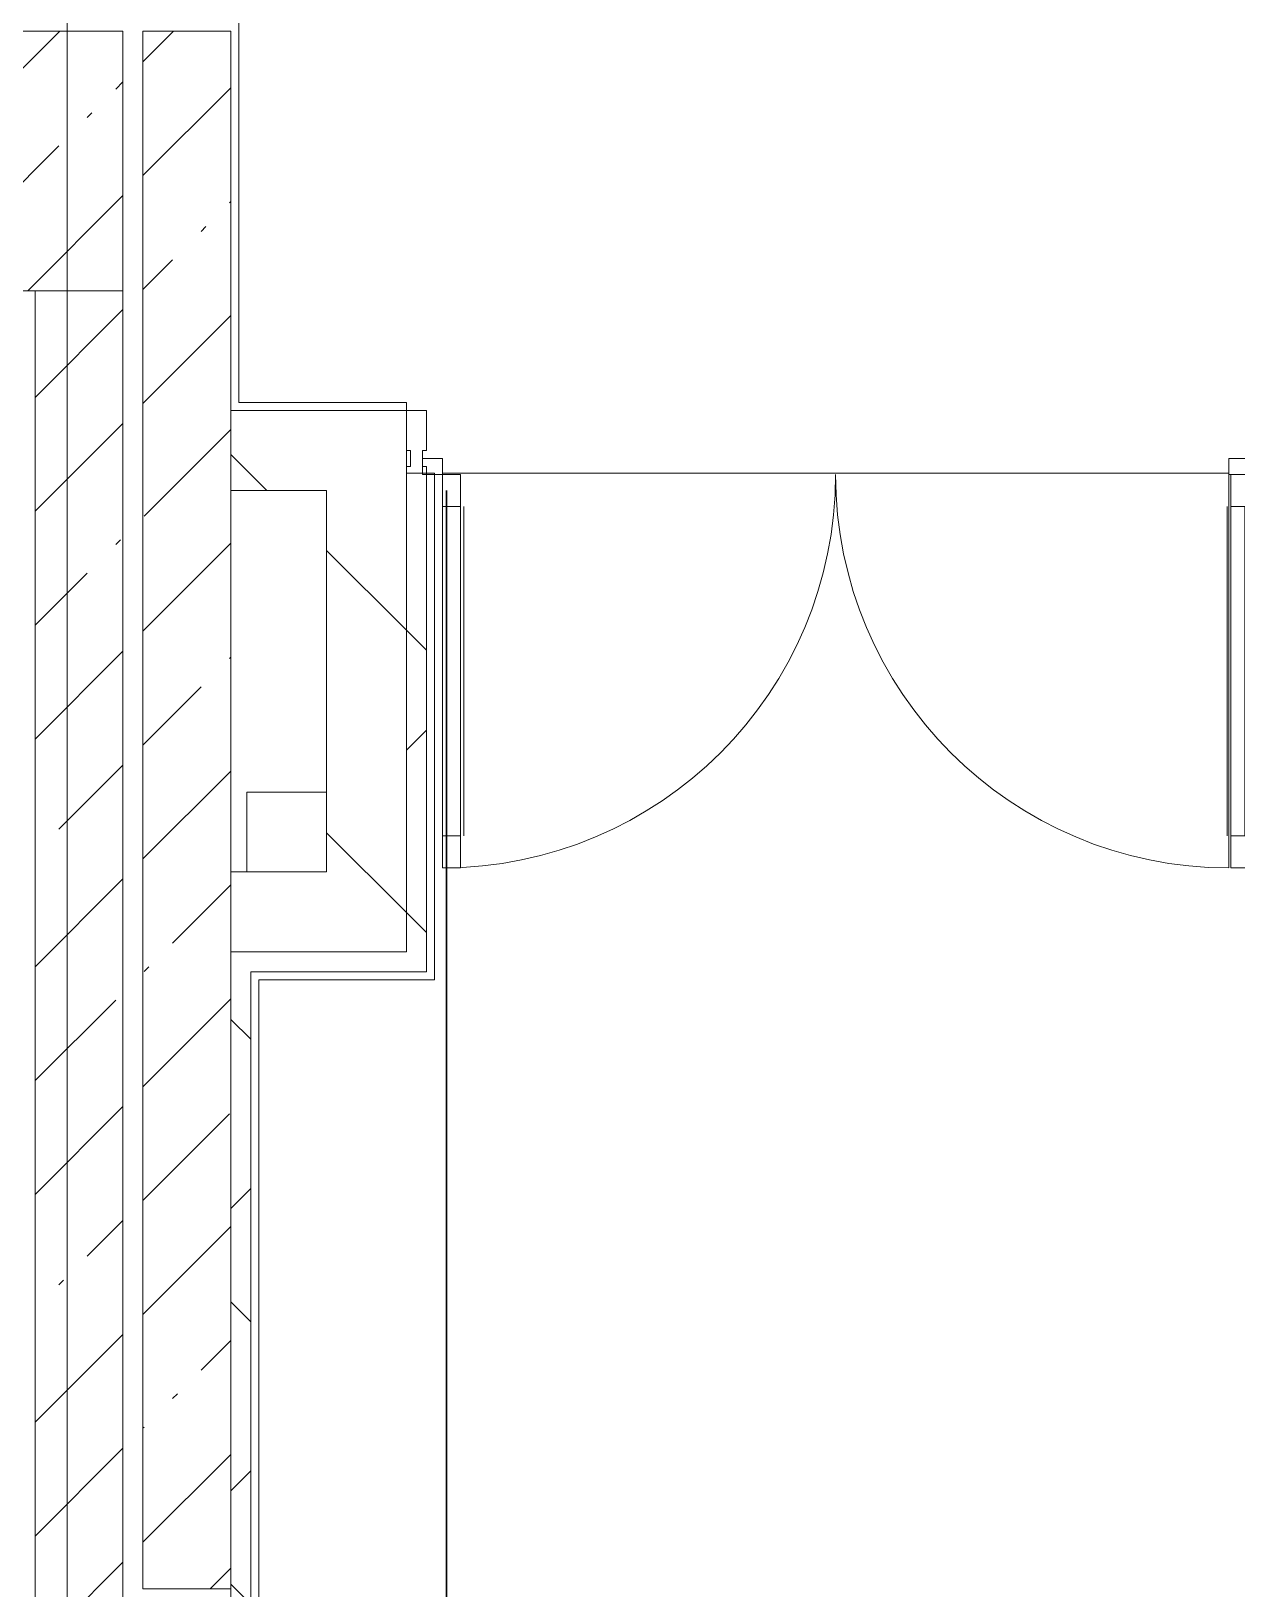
# Model space of a CAD drawing. Header units: millimetres. Extents: x 3991 to 282775, y -8553 to 29560.
# Drawn here: x 233285 to 236305, y 7650 to 11550 of the extents above; entities that cross this region are included whole.
import ezdxf

# ---------------------------------------------------------------- set-up
doc = ezdxf.new("R2010")
doc.units = ezdxf.units.MM
doc.linetypes.add('Осевая', pattern=[1587.5, 317.5, -238.125, 793.75, -238.125])
for name, color, linetype, lineweight in [('A-DETL-4', 7, 'Continuous', 30), ('A-GLAZ-CWMG-2', 7, 'Continuous', 5), ('A-WALL', 7, 'Continuous', 9), ('I-WALL-3', 7, 'Continuous', 5), ('S-COLS', 7, 'Continuous', 5), ('Оси', 7, 'Continuous', 9), ('Оси-2', 7, 'Осевая', 9)]:
    doc.layers.add(name, color=color, linetype=linetype, lineweight=lineweight)
for name, color, linetype, lineweight, true_color in [('A-DETL-GENF-4', 7, 'Continuous', 5, 0xaaaaaa), ('A-DOOR-3', 7, 'Continuous', 5, 0xaaaaaa), ('A-FLOR-1', 7, 'Continuous', 5, 0xaaaaaa)]:
    doc.layers.add(name, color=color, linetype=linetype, lineweight=lineweight, true_color=true_color)
pattern_1 = [(45, (148815.1, 0), (-285.1231, 285.1231), []), (45, (149100.2, 0), (-285.1231, 285.1231), [504.031, -100.806, 16.764, -84.042])]
pattern_2 = [(135, (148815.1, 0), (-353.5534, -353.5534), [])]
pattern_3 = [(45, (148815.1, 0), (-353.5534, 353.5534), []), (135, (148815.1, 0), (-353.5534, -353.5534), [])]

# ---------------------------------------------------------------- blocks, each defined once
blk = doc.blocks.new('Дверь_Витражная_остекление_ - ВВ-17 остекление-32475309-Общий план 1 этажа с размещением фрагментов 1_1-1_9')
at = {"layer": 'A-DETL-GENF-4'}
for p, q in [((-940, -20), (-985, -20)), ((-985, -1005), (-985, -20)), ((-940, -20), (-985, -20)), ((-985, -20), (-985, -1005)), ((-940, -1005), (-940, -20)), ((-940, -1005), (-940, -20)), ((990, -1005), (990, -20)), ((990, -20), (990, -1005)), ((1035, -1005), (1035, -20)), ((1035, -1005), (1035, -20)), ((-985, -100), (-940, -100)), ((-975, -925), (-975, -100)), ((-931, -925), (-931, -100)), ((981, -925), (981, -100)), ((1035, -100), (990, -100)), ((1025, -925), (1025, -100)), ((-985, -925), (-940, -925)), ((1035, -925), (990, -925)), ((-985, -1005), (-940, -1005)), ((-985, -1005), (-940, -1005)), ((1035, -1005), (990, -1005)), ((990, -1005), (1035, -1005))]:
    blk.add_line(p, q, dxfattribs=at)
at = {"layer": 'A-DOOR-3'}
for p, q in [((-1035, 20), (-985, 20)), ((-1035, -20), (-1035, 20)), ((-985, 20), (-985, -20)), ((985, 20), (1035, 20)), ((985, -20), (985, 20)), ((1035, 20), (1035, -20)), ((-985, -20), (-1035, -20)), ((-985, -1005), (-985, -20)), ((985, -1005), (985, -20)), ((1035, -20), (985, -20))]:
    blk.add_line(p, q, dxfattribs=at)
for centre, start, end in [((-985, -20), 270, 0), ((985, -20), 180, 270)]:
    blk.add_arc(centre, 985, start, end, dxfattribs=at)
blk = doc.blocks.new('Прямоугольный импост - Импост структурный с накладкой - 160мм Темный-32348142-Общий план 1 этажа с размещением фрагментов 1_1-1_9')
at = {"layer": 'A-GLAZ-CWMG-2'}
for p, q in [((0, 17), (-50, 17)), ((-50, 17), (-50, 0)), ((-50, 0), (-40, 0)), ((-40, 0), (-40, -40)), ((-10, -40), (-10, 0)), ((-10, 0), (0, 0)), ((0, 0), (0, 17)), ((-40, -40), (-50, -40)), ((-50, -40), (-50, -140)), ((0, -40), (-10, -40)), ((0, -140), (0, -40)), ((-50, -140), (0, -140))]:
    blk.add_line(p, q, dxfattribs=at)

msp = doc.modelspace()

# ---------------------------------------------------------------- hatches: boundary and pattern name
at = {"layer": 'I-WALL-3'}
h = msp.add_hatch(dxfattribs=at)
h.set_pattern_fill('FP_57', color=256, style=0, pattern_type=2)
h.set_pattern_definition(pattern_1)
h.paths.add_polyline_path([(233763.3, 7650), (233785.1, 7650), (233785.1, 11550), (233565.1, 11550), (233565.1, 7650)])
h = msp.add_hatch(dxfattribs=at)
h.set_pattern_fill('FP_57', color=256, style=0, pattern_type=2)
h.set_pattern_definition(pattern_1)
h.paths.add_polyline_path([(233515.1, 4050), (233515.1, 10900), (233295.1, 10900), (233295.1, 4050)])
h = msp.add_hatch(dxfattribs=at)
h.set_pattern_fill('FP_72', color=256, style=0, pattern_type=2)
h.set_pattern_definition(pattern_2)
h.paths.add_polyline_path([(233785.1, 10400), (234225.1, 10400), (234225.1, 10600), (233785.1, 10600)])
h = msp.add_hatch(dxfattribs=at)
h.set_pattern_fill('FP_73', color=256, style=0, pattern_type=2)
h.set_pattern_definition(pattern_3)
h.paths.add_polyline_path([(234225.1, 9195), (234275.1, 9195), (234275.1, 10443), (234225.1, 10443), (234225.1, 9245)])
h = msp.add_hatch(dxfattribs=at)
h.set_pattern_fill('FP_72', color=256, style=0, pattern_type=2)
h.set_pattern_definition(pattern_2)
h.paths.add_polyline_path([(234025.1, 9245), (234225.1, 9245), (234225.1, 10400), (234025.1, 10400), (234025.1, 9445)])
h = msp.add_hatch(dxfattribs=at)
h.set_pattern_fill('FP_73', color=256, style=0, pattern_type=2)
h.set_pattern_definition(pattern_3)
h.paths.add_polyline_path([(233785.1, 7520), (233835.1, 7520), (233835.1, 9195), (233785.1, 9195), (233785.1, 7650)])
at = {"layer": 'S-COLS'}
h = msp.add_hatch(dxfattribs=at)
h.set_pattern_fill('FP_57', color=256, style=0, pattern_type=2)
h.set_pattern_definition(pattern_1)
h.paths.add_polyline_path([(233015.1, 10900), (233515.1, 10900), (233515.1, 11550), (233015.1, 11550), (233015.1, 11120)])

# ---------------------------------------------------------------- linework, layer by layer
at = {"layer": 'A-DETL-4'}
msp.add_line((234325.1, 10400), (234325.1, 6300), dxfattribs=at)
at = {"layer": 'A-FLOR-1'}
for p, q in [((233805.1, 11570), (233805.1, 10620)), ((233805.1, 10620), (234225.1, 10620)), ((234225.1, 10620), (234225.1, 10600)), ((236285.1, 10443), (234315.1, 10443)), ((233825.1, 9445), (233825.1, 9645)), ((233825.1, 9645), (234025.1, 9645))]:
    msp.add_line(p, q, dxfattribs=at)
at = {"layer": 'A-WALL'}
for p, q in [((233785.1, 10600), (233785.1, 10400)), ((234225.1, 10400), (234225.1, 10443)), ((234275.1, 9195), (234275.1, 10443)), ((233785.1, 9445), (233785.1, 9245)), ((233835.1, 9195), (234275.1, 9195)), ((233835.1, 7520), (233835.1, 9195))]:
    msp.add_line(p, q, dxfattribs=at)
at = {"layer": 'I-WALL-3'}
for p, q in [((233565.1, 11550), (233565.1, 7650)), ((233785.1, 11550), (233565.1, 11550)), ((233785.1, 10600), (233785.1, 11550)), ((233295.1, 10900), (233295.1, 4050)), ((233515.1, 10900), (233295.1, 10900)), ((233515.1, 4050), (233515.1, 10900)), ((234225.1, 10600), (233785.1, 10600)), ((234225.1, 10443), (234225.1, 10600)), ((234295.1, 10443), (234225.1, 10443)), ((234295.1, 9175), (234295.1, 10443)), ((233785.1, 9445), (233785.1, 10400)), ((233785.1, 10400), (234025.1, 10400)), ((234025.1, 10400), (234025.1, 9445)), ((234225.1, 9245), (234225.1, 10400)), ((234025.1, 9445), (233785.1, 9445)), ((233785.1, 9245), (234225.1, 9245)), ((233785.1, 9245), (233785.1, 7520)), ((233855.1, 9175), (234295.1, 9175)), ((233855.1, 7520), (233855.1, 9175)), ((233565.1, 7650), (233785.1, 7650))]:
    msp.add_line(p, q, dxfattribs=at)
at = {"layer": 'S-COLS'}
for p, q in [((233515.1, 11550), (233015.1, 11550)), ((233515.1, 10900), (233515.1, 11550)), ((233015.1, 10900), (233515.1, 10900))]:
    msp.add_line(p, q, dxfattribs=at)
at = {"layer": 'Оси'}
for p, q in [((233375.1, 10029.8), (233375.1, 21915.1)), ((233375.1, -1906.3), (233375.1, 9979))]:
    msp.add_line(p, q, dxfattribs=at)
at = {"layer": 'Оси-2'}
msp.add_line((233375.1, 9979), (233375.1, 10029.8), dxfattribs=at)

# ---------------------------------------------------------------- block references
at = {"layer": 'A-DOOR-3'}
msp.add_blockref('Дверь_Витражная_остекление_ - ВВ-17 остекление-32475309-Общий план 1 этажа с размещением фрагментов 1_1-1_9', (235300.1, 10460), dxfattribs=at)
at = {"layer": 'A-GLAZ-CWMG-2', "rotation": 180}
msp.add_blockref('Прямоугольный импост - Импост структурный с накладкой - 160мм Темный-32348142-Общий план 1 этажа с размещением фрагментов 1_1-1_9', (234225.1, 10460), dxfattribs=at)

doc.saveas('drawing.dxf')
